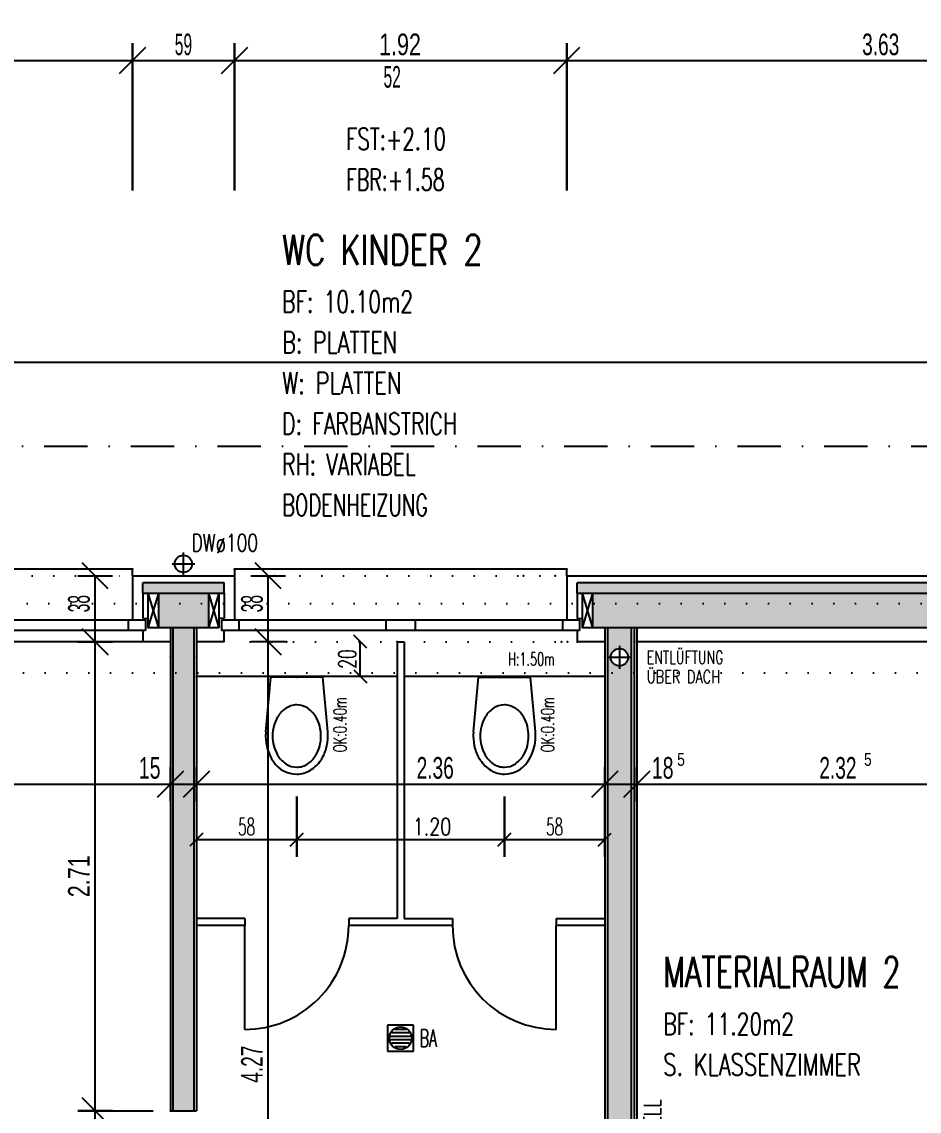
# Model space of a CAD drawing. Header units: millimetres. Extents: x -2875 to 2875, y -1485 to 1485.
# Drawn here: x 1158 to 1676, y 293 to 922 of the extents above; entities that cross this region are included whole.
import ezdxf
from ezdxf.enums import TextEntityAlignment as Align

# ---------------------------------------------------------------- set-up
doc = ezdxf.new("R2010")
doc.units = ezdxf.units.MM
doc.header["$LTSCALE"] = 50
doc.linetypes.add('DASHDOT', pattern=[1, 0.5, -0.25, 0, -0.25])
doc.linetypes.add('DOT', pattern=[0.25, 0, -0.25])
doc.layers.get('0').update_dxf_attribs({"linetype": 'CONTINUOUS'})
for name, color, linetype in [('L', 7, 'CONTINUOUS'), ('MASSE', 7, 'CONTINUOUS'), ('SCHRAFF', 7, 'CONTINUOUS')]:
    doc.layers.add(name, color=color, linetype=linetype)
doc.styles.add('SIMPLEX', font='simplex')
doc.dimstyles.new('CAD400-DIM130', dxfattribs={"dimscale": 5, "dimtxt": 2.5, "dimasz": 0, "dimexe": 2, "dimexo": 4.355, "dimgap": 0.09, "dimtad": 0, "dimdec": 4, "dimzin": 0, "dimdsep": 46, "dimtxsty": 'Standard', "dimtsz": 0.799999, "dimcen": 0, "dimdle": 0.2, "dimclrd": 4, "dimclre": 4, "dimclrt": 2, "dimadec": 0, "dimazin": 0, "dimtfac": 1, "dimtdec": 4, "dimtix": 1, "dimtmove": 0, "dimatfit": 3, "dimfxl": 0, "dimtolj": 1, "dimtzin": 0, "dimarcsym": 0})
doc.dimstyles.new('CAD400-DIM131', dxfattribs={"dimscale": 5, "dimtxt": 2.5, "dimasz": 0, "dimexe": 2, "dimexo": 13.417, "dimgap": 0.09, "dimtad": 1, "dimdec": 4, "dimzin": 0, "dimdsep": 46, "dimtxsty": 'Standard', "dimtsz": 0.799999, "dimcen": 0, "dimdle": 0.2, "dimclrd": 4, "dimclre": 4, "dimclrt": 2, "dimadec": 0, "dimazin": 0, "dimtfac": 1, "dimtdec": 4, "dimtmove": 0, "dimatfit": 3, "dimfxl": 0, "dimtolj": 1, "dimtzin": 0, "dimarcsym": 0})
doc.dimstyles.new('CAD400-DIM132', dxfattribs={"dimscale": 5, "dimtxt": 2.5, "dimasz": 0, "dimexe": 2, "dimexo": 19.425, "dimgap": 0.09, "dimtad": 1, "dimdec": 4, "dimzin": 0, "dimdsep": 46, "dimtxsty": 'Standard', "dimtsz": 0.799999, "dimcen": 0, "dimdle": 0.2, "dimclrd": 4, "dimclre": 4, "dimclrt": 2, "dimadec": 0, "dimazin": 0, "dimtfac": 1, "dimtdec": 4, "dimtmove": 0, "dimatfit": 3, "dimfxl": 0, "dimtolj": 1, "dimtzin": 0, "dimarcsym": 0})
doc.dimstyles.new('CAD400-DIM136', dxfattribs={"dimscale": 5, "dimtxt": 2.5, "dimasz": 0, "dimexe": 2, "dimexo": 21.1, "dimgap": 0.09, "dimtad": 1, "dimdec": 4, "dimzin": 0, "dimdsep": 46, "dimtxsty": 'Standard', "dimtsz": 0.799999, "dimcen": 0, "dimdle": 0.2, "dimclrd": 4, "dimclre": 4, "dimclrt": 2, "dimadec": 0, "dimazin": 0, "dimtfac": 1, "dimtdec": 4, "dimtmove": 0, "dimatfit": 3, "dimfxl": 0, "dimtolj": 1, "dimtzin": 0, "dimarcsym": 0})
doc.dimstyles.new('CAD400-DIM137', dxfattribs={"dimscale": 5, "dimtxt": 2.5, "dimasz": 0, "dimexe": 2, "dimexo": 29.71, "dimgap": 0.09, "dimtad": 1, "dimdec": 4, "dimzin": 0, "dimdsep": 46, "dimtxsty": 'Standard', "dimtsz": 0.799999, "dimcen": 0, "dimdle": 0.2, "dimclrd": 4, "dimclre": 4, "dimclrt": 2, "dimadec": 0, "dimazin": 0, "dimtfac": 1, "dimtdec": 4, "dimtmove": 0, "dimatfit": 3, "dimfxl": 0, "dimtolj": 1, "dimtzin": 0, "dimarcsym": 0})
doc.dimstyles.new('CAD400-DIM141', dxfattribs={"dimscale": 5, "dimtxt": 2.5, "dimasz": 0, "dimexe": 2, "dimexo": 27.259, "dimgap": 0.09, "dimtad": 1, "dimdec": 4, "dimzin": 0, "dimdsep": 46, "dimtxsty": 'Standard', "dimtsz": 0.799999, "dimcen": 0, "dimdle": 0.2, "dimclrd": 4, "dimclre": 4, "dimclrt": 2, "dimadec": 0, "dimazin": 0, "dimtfac": 1, "dimtdec": 4, "dimtmove": 0, "dimatfit": 3, "dimfxl": 0, "dimtolj": 1, "dimtzin": 0, "dimarcsym": 0})
doc.dimstyles.new('CAD400-DIM142', dxfattribs={"dimscale": 5, "dimtxt": 2.5, "dimasz": 0, "dimexe": 2, "dimexo": 44.108, "dimgap": 0.09, "dimtad": 1, "dimdec": 4, "dimzin": 0, "dimdsep": 46, "dimtxsty": 'Standard', "dimtsz": 0.799999, "dimcen": 0, "dimdle": 0.2, "dimclrd": 4, "dimclre": 4, "dimclrt": 2, "dimadec": 0, "dimazin": 0, "dimtfac": 1, "dimtdec": 4, "dimtmove": 0, "dimatfit": 3, "dimfxl": 0, "dimtolj": 1, "dimtzin": 0, "dimarcsym": 0})
doc.dimstyles.new('CAD400-DIM204', dxfattribs={"dimscale": 5, "dimtxt": 2, "dimasz": 0, "dimexe": 2, "dimexo": 13.82, "dimgap": 0.09, "dimtad": 1, "dimdec": 4, "dimzin": 0, "dimdsep": 46, "dimtxsty": 'Standard', "dimtsz": 0.799999, "dimcen": 0, "dimdle": 0.2, "dimclrd": 9, "dimclre": 9, "dimclrt": 9, "dimadec": 0, "dimazin": 0, "dimtfac": 1, "dimtdec": 4, "dimtmove": 0, "dimatfit": 3, "dimfxl": 0, "dimtolj": 1, "dimtzin": 0, "dimarcsym": 0})
doc.dimstyles.new('CAD400-DIM205', dxfattribs={"dimscale": 5, "dimtxt": 2, "dimasz": 0, "dimexe": 2, "dimexo": 13.77, "dimgap": 0.09, "dimtad": 1, "dimdec": 4, "dimzin": 0, "dimdsep": 46, "dimtxsty": 'Standard', "dimtsz": 0.799999, "dimcen": 0, "dimdle": 0.2, "dimclrd": 9, "dimclre": 9, "dimclrt": 9, "dimadec": 0, "dimazin": 0, "dimtfac": 1, "dimtdec": 4, "dimtmove": 0, "dimatfit": 3, "dimfxl": 0, "dimtolj": 1, "dimtzin": 0, "dimarcsym": 0})
doc.dimstyles.new('CAD400-DIM222', dxfattribs={"dimscale": 5, "dimtxt": 2, "dimasz": 0, "dimexe": 0, "dimexo": 4.263, "dimgap": 0.09, "dimtad": 1, "dimdec": 4, "dimzin": 0, "dimdsep": 46, "dimtxsty": 'Standard', "dimtsz": 0.799999, "dimcen": 0, "dimdle": 0.2, "dimclrd": 4, "dimclre": 4, "dimclrt": 3, "dimadec": 0, "dimazin": 0, "dimtfac": 1, "dimtdec": 4, "dimtmove": 0, "dimatfit": 3, "dimfxl": 0, "dimtolj": 1, "dimtzin": 0, "dimarcsym": 0})
doc.dimstyles.new('CAD400-DIM44', dxfattribs={"dimscale": 5, "dimtxt": 2.5, "dimasz": 0, "dimexe": 2, "dimexo": 64.551, "dimgap": 0.09, "dimtad": 1, "dimdec": 4, "dimzin": 0, "dimdsep": 46, "dimtxsty": 'Standard', "dimtsz": 0.799999, "dimcen": 0, "dimdle": 0.2, "dimclrd": 4, "dimclre": 4, "dimclrt": 2, "dimadec": 0, "dimazin": 0, "dimtfac": 1, "dimtdec": 4, "dimtmove": 0, "dimatfit": 3, "dimfxl": 0, "dimtolj": 1, "dimtzin": 0, "dimarcsym": 0})
doc.dimstyles.new('CAD400-DIM45', dxfattribs={"dimscale": 5, "dimtxt": 2.5, "dimasz": 0, "dimexe": 2, "dimexo": 54.551, "dimgap": 0.09, "dimtad": 1, "dimdec": 4, "dimzin": 0, "dimdsep": 46, "dimtxsty": 'Standard', "dimtsz": 0.799999, "dimcen": 0, "dimdle": 0.2, "dimclrd": 4, "dimclre": 4, "dimclrt": 2, "dimadec": 0, "dimazin": 0, "dimtfac": 1, "dimtdec": 4, "dimtmove": 0, "dimatfit": 3, "dimfxl": 0, "dimtolj": 1, "dimtzin": 0, "dimarcsym": 0})
doc.dimstyles.new('CAD400-DIM8', dxfattribs={"dimscale": 5, "dimtxt": 2, "dimasz": 0, "dimexe": 2, "dimexo": 25.298, "dimgap": 0.09, "dimtad": 1, "dimdec": 4, "dimzin": 0, "dimdsep": 46, "dimtxsty": 'Standard', "dimtsz": 0.799999, "dimcen": 0, "dimdle": 0.2, "dimclrd": 9, "dimclre": 9, "dimclrt": 9, "dimadec": 0, "dimazin": 0, "dimtfac": 1, "dimtdec": 4, "dimtmove": 0, "dimatfit": 3, "dimfxl": 0, "dimtolj": 1, "dimtzin": 0, "dimarcsym": 0})
doc.dimstyles.new('CAD400-DIM82', dxfattribs={"dimscale": 5, "dimtxt": 2.5, "dimasz": 0, "dimexe": 2, "dimexo": 12.665, "dimgap": 0.09, "dimtad": 1, "dimdec": 4, "dimzin": 0, "dimdsep": 46, "dimtxsty": 'Standard', "dimtsz": 0.799999, "dimcen": 0, "dimdle": 0.2, "dimclrd": 4, "dimclre": 4, "dimclrt": 2, "dimadec": 0, "dimazin": 0, "dimtfac": 1, "dimtdec": 4, "dimtmove": 0, "dimatfit": 3, "dimfxl": 0, "dimtolj": 1, "dimtzin": 0, "dimarcsym": 0})
doc.dimstyles.new('CAD400-DIM87', dxfattribs={"dimscale": 5, "dimtxt": 2.5, "dimasz": 0, "dimexe": 2, "dimexo": 13.557, "dimgap": 0.09, "dimtad": 1, "dimdec": 4, "dimzin": 0, "dimdsep": 46, "dimtxsty": 'Standard', "dimtsz": 0.799999, "dimcen": 0, "dimdle": 0.2, "dimclrd": 4, "dimclre": 4, "dimclrt": 2, "dimadec": 0, "dimazin": 0, "dimtfac": 1, "dimtdec": 4, "dimtmove": 0, "dimatfit": 3, "dimfxl": 0, "dimtolj": 1, "dimtzin": 0, "dimarcsym": 0})
doc.dimstyles.new('CAD400-DIM91', dxfattribs={"dimscale": 5, "dimtxt": 2.5, "dimasz": 0, "dimexe": 2, "dimexo": 43.751, "dimgap": 0.09, "dimtad": 0, "dimdec": 4, "dimzin": 0, "dimdsep": 46, "dimtxsty": 'Standard', "dimtsz": 0.799999, "dimcen": 0, "dimdle": 0.2, "dimclrd": 4, "dimclre": 4, "dimclrt": 2, "dimadec": 0, "dimazin": 0, "dimtfac": 1, "dimtdec": 4, "dimtix": 1, "dimtmove": 0, "dimatfit": 3, "dimfxl": 0, "dimtolj": 1, "dimtzin": 0, "dimarcsym": 0})
doc.dimstyles.new('CAD400-DIM92', dxfattribs={"dimscale": 5, "dimtxt": 2.5, "dimasz": 0, "dimexe": 2, "dimexo": 43.751, "dimgap": 0.09, "dimtad": 1, "dimdec": 4, "dimzin": 0, "dimdsep": 46, "dimtxsty": 'Standard', "dimtsz": 0.799999, "dimcen": 0, "dimdle": 0.2, "dimclrd": 4, "dimclre": 4, "dimclrt": 2, "dimadec": 0, "dimazin": 0, "dimtfac": 1, "dimtdec": 4, "dimtmove": 0, "dimatfit": 3, "dimfxl": 0, "dimtolj": 1, "dimtzin": 0, "dimarcsym": 0})

# ---------------------------------------------------------------- blocks, each defined once
blk = doc.blocks.new('holzfaser')
at = {"layer": 'SCHRAFF'}
for points in [[(1274.549704, 598.245302), (1227.549704, 598.245302), (1227.549704, 592.245302), (1274.549699, 592.245302), (1274.549704, 598.245302)], [(1829.549729, 598.245302), (1478.549704, 598.245302), (1478.549704, 592.245302), (1829.549719, 592.245302), (1829.549734, 598.245302)]]:
    blk.add_hatch(color=252, dxfattribs=at).paths.add_polyline_path(points, is_closed=False, flags=16)
blk = doc.blocks.new('daemm')
at = {"layer": 'SCHRAFF'}
for points in [[(1236.549709, 572.245302), (1265.549704, 572.245302), (1265.549709, 592.245302), (1236.549709, 592.245302), (1236.549709, 572.245302)], [(1487.549709, 572.245302), (1820.549734, 572.245302), (1820.549734, 592.245302), (1487.549709, 592.245302), (1487.549709, 572.245302)]]:
    blk.add_hatch(color=41, dxfattribs=at).paths.add_polyline_path(points, is_closed=False, flags=16)
blk = doc.blocks.new('holz-2')
at = {"layer": 'SCHRAFF'}
h = blk.add_hatch(color=41, dxfattribs=at)
h.paths.add_polyline_path([(1510.049694, 572.245302), (1496.049714, 572.245302), (1496.049719, 135.745312), (1257.049719, 135.745312), (1257.049719, 205.245302), (1245.049714, 205.245302), (1245.049719, 79.745302), (1231.549704, 79.745302), (1231.549704, 63.745302), (1257.049719, 63.745302), (1257.049719, 123.745312), (1496.049719, 123.745312), (1496.049719, 63.745302), (1578.549719, 63.745302), (1578.549709, 79.745302), (1510.049699, 79.745302), (1510.049699, 572.245302)], is_closed=False, flags=16)
h.paths.add_polyline_path([(1508.049704, 555.245302, 1), (1498.049716, 555.245307, 1), (1508.049704, 555.245302)], is_closed=False, flags=0)
blk.add_hatch(color=41, dxfattribs=at).paths.add_polyline_path([(1245.049719, 572.245302), (1245.049719, 293.245302), (1257.049714, 293.245302), (1257.049719, 572.245302), (1245.049714, 572.245302)], is_closed=False, flags=16)
blk = doc.blocks.new('B-7')
at = {"layer": 'L', "color": 9, "linetype": 'DOT'}
for p, q in [((-1258.450265, 586.2453), (2269.54973, 586.2453)), ((2229.54973, 546.2453), (-1218.450265, 546.2453))]:
    blk.add_line(p, q, dxfattribs=at)
blk = doc.blocks.new('holzfaser-3')
at = {"layer": 'L', "color": 4, "linetype": 'Continuous'}
for p, q in [((1274.549709, 598.245302), (1227.549709, 598.245302)), ((1227.549709, 592.245302), (1227.549709, 598.245302)), ((1274.549709, 592.245302), (1274.549709, 598.245302)), ((1829.549734, 598.245302), (1478.549709, 598.245302)), ((1478.549709, 592.245302), (1478.549709, 598.245302))]:
    blk.add_line(p, q, dxfattribs=at)
blk = doc.blocks.new('element')
at = {"layer": 'L', "color": 3, "linetype": 'Continuous'}
for p, q in [((1374.549723, 564.2453), (1378.549723, 564.2453)), ((1374.549728, 564.2453), (1374.549733, 404.2453)), ((1378.549728, 564.2453), (1378.549733, 404.2453)), ((1286.549708, 404.2453), (1258.549733, 404.2453)), ((1286.549708, 404.2453), (1286.549708, 400.2453)), ((1374.549733, 404.2453), (1346.549708, 404.2453)), ((1346.549708, 404.2453), (1346.549708, 400.2453)), ((1378.549733, 404.2453), (1406.549708, 404.2453)), ((1406.549708, 404.2453), (1406.549708, 400.2453)), ((1466.549708, 404.2453), (1494.549733, 404.2453)), ((1466.549708, 404.2453), (1466.549708, 400.2453)), ((1286.549708, 400.2453), (1258.549733, 400.2453)), ((1406.549708, 400.2453), (1346.549708, 400.2453)), ((1494.549733, 400.2453), (1466.549708, 400.2453))]:
    blk.add_line(p, q, dxfattribs=at)
at = {"layer": 'L', "color": 4, "linetype": 'Continuous'}
for p, q in [((1286.549708, 340.2453), (1286.549708, 400.2453)), ((1466.549708, 340.2453), (1466.549708, 400.2453))]:
    blk.add_line(p, q, dxfattribs=at)
for centre, start, end in [((1286.549713, 400.2453), 269.999995, 360), ((1466.549713, 400.2453), 180, 269.999995)]:
    blk.add_arc(centre, 60, start, end, dxfattribs=at)
blk = doc.blocks.new('wc_56x36-3')
at = {"layer": 'L', "color": 4, "linetype": 'Continuous'}
for p, q in [((1418.660315, 512.167579), (1421.549725, 543.745304)), ((1421.549725, 543.745304), (1451.5497, 543.745304)), ((1454.437495, 512.201569), (1451.549695, 543.745304))]:
    blk.add_line(p, q, dxfattribs=at)
for centre, radius, start, end in [((1439.375898, 512.401417), 16.21876, 124.400172, 148.828601), ((1436.54971, 516.528924), 11.216395, 90, 124.400139), ((1436.54971, 516.820189), 10.92513, 71.798443, 90), ((1436.044651, 515.284189), 12.542037, 55.599856, 71.798436), ((1435.17096, 514.008215), 14.088467, 42.156366, 55.599827), ((1432.737046, 511.804652), 17.371702, 31.17142, 42.156365), ((1442.348728, 510.603037), 19.693222, 148.828605, 165.932744), ((1430.750692, 510.603037), 19.693227, 14.067256, 31.171395), ((1445.13265, 509.745279), 26.582931, 174.758033, 179.999914), ((1445.771879, 509.745279), 23.222204, 165.932741, 179.999901), ((1427.327541, 509.745295), 23.222205, 0.000059, 14.067221), ((1427.607677, 509.745295), 26.942019, 0.000051, 5.230856), ((1445.491743, 509.745279), 26.942024, 179.999915, 195.497755), ((1445.771879, 509.745279), 23.222204, 179.999901, 194.067068), ((1442.348728, 508.887544), 19.693227, 194.067095, 211.171328), ((1430.750692, 508.887544), 19.693225, 328.828672, 345.932905), ((1427.327541, 509.745295), 23.222205, 345.932894, 0.000059), ((1427.96677, 509.745295), 26.582931, 326.20081, 0.000052), ((1441.97098, 508.769043), 23.288419, 195.497777, 213.799182), ((1440.362374, 507.685906), 17.37169, 211.171279, 222.156206), ((1433.723521, 507.089149), 16.218755, 304.400285, 328.828728), ((1439.074035, 506.829751), 19.802284, 213.799142, 238.252278), ((1437.928459, 505.482365), 14.08847, 222.156236, 235.599728), ((1437.054768, 504.206385), 12.542035, 235.599729, 251.798366), ((1436.54971, 502.670383), 10.925129, 251.798359, 270), ((1436.54971, 503.999675), 16.254377, 270, 326.200865), ((1436.54971, 502.961655), 11.216401, 270, 304.400266), ((1436.54971, 502.750135), 15.004838, 238.252298, 270)]:
    blk.add_arc(centre, radius, start, end, dxfattribs=at)
blk = doc.blocks.new('wc_56x36-4')
at = {"layer": 'L', "color": 4, "linetype": 'Continuous'}
for p, q in [((1298.661931, 512.201569), (1301.549731, 543.745304)), ((1331.549701, 543.745304), (1301.549726, 543.745304)), ((1334.439111, 512.167579), (1331.549701, 543.745304))]:
    blk.add_line(p, q, dxfattribs=at)
for centre, radius, start, end in [((1320.36238, 511.804652), 17.371702, 137.843635, 148.82858), ((1317.928465, 514.008215), 14.088467, 124.400173, 137.843634), ((1317.054775, 515.284189), 12.542037, 108.201564, 124.400144), ((1316.549716, 516.820189), 10.92513, 90, 108.201557), ((1316.549716, 516.528924), 11.216395, 55.599861, 90), ((1313.723528, 512.401417), 16.21876, 31.171399, 55.599828), ((1322.348734, 510.603037), 19.693227, 148.828605, 165.932744), ((1310.750698, 510.603037), 19.693222, 14.067256, 31.171395), ((1325.491749, 509.745295), 26.942019, 174.769144, 179.999949), ((1325.771885, 509.745295), 23.222205, 165.932779, 179.999941), ((1307.327547, 509.745279), 23.222204, 0.000099, 14.067259), ((1307.966776, 509.745279), 26.582931, 0.000086, 5.241967), ((1325.132656, 509.745295), 26.582931, 179.999948, 213.79919), ((1325.771885, 509.745295), 23.222205, 179.999941, 194.067106), ((1322.348734, 508.887544), 19.693225, 194.067095, 211.171328), ((1310.750698, 508.887544), 19.693227, 328.828672, 345.932905), ((1307.327547, 509.745279), 23.222204, 345.932932, 0.000099), ((1307.607683, 509.745279), 26.942024, 344.502245, 0.000085), ((1319.375904, 507.089149), 16.218755, 211.171272, 235.599715), ((1312.737052, 507.685906), 17.37169, 317.843794, 328.828721), ((1311.128446, 508.769043), 23.288419, 326.200818, 344.502223), ((1316.549716, 503.999675), 16.254377, 213.799135, 270), ((1316.549716, 502.961655), 11.216401, 235.599734, 270), ((1316.549716, 502.670383), 10.925129, 270, 288.201641), ((1316.044657, 504.206385), 12.542035, 288.201634, 304.400271), ((1315.170967, 505.482365), 14.08847, 304.400272, 317.843764), ((1314.025391, 506.829751), 19.802284, 301.747722, 326.200858), ((1316.549716, 502.750135), 15.004838, 270, 301.747702)]:
    blk.add_arc(centre, radius, start, end, dxfattribs=at)
blk = doc.blocks.new('alu-7')
at = {"layer": 'L', "color": 3, "linetype": 'Continuous'}
for p, q in [((1221.549734, 606.245302), (785.549734, 606.245302)), ((785.549734, 606.245302), (785.549734, 602.245302)), ((1221.549734, 602.245302), (1221.549734, 606.245302))]:
    blk.add_line(p, q, dxfattribs=at)
blk = doc.blocks.new('alu-8')
at = {"layer": 'L', "color": 3, "linetype": 'Continuous'}
for p, q in [((1472.549734, 606.245302), (1280.549734, 606.245302)), ((1280.549734, 606.245302), (1280.549734, 602.245302)), ((1472.549734, 602.245302), (1472.549734, 606.245302))]:
    blk.add_line(p, q, dxfattribs=at)
blk = doc.blocks.new('*D89')
at = {"layer": 'MASSE', "color": 9, "linetype": 'ByBlock'}
for p, q in [((-1258.450263, 700.709057), (-1258.450263, 735.709057)), ((2269.549733, 735.709057), (2269.549733, 700.709057)), ((-1254.725263, 729.434057), (-1262.175262, 721.984057)), ((-1258.450263, 725.709057), (2269.549733, 725.709057)), ((2265.824733, 721.984057), (2273.274733, 729.434057))]:
    blk.add_line(p, q, dxfattribs=at)
for p in [(-1258.450265, 574.21895), (2269.54973, 574.21895)]:
    blk.add_point(p, dxfattribs=at)
at = {"layer": 'MASSE', "color": 9, "style": 'SIMPLEX', "width": 0.747466}
blk.add_text('BODENPLATTE  35.28', height=10, dxfattribs=at).set_placement((505.549735, 728.209055), align=Align.CENTER)
blk = doc.blocks.new('duofix-4')
at = {"layer": 'L', "color": 2, "linetype": 'Continuous'}
for p, q in [((1374.549728, 544.2453), (1258.549728, 544.2453)), ((1494.549728, 544.2453), (1378.549728, 544.2453))]:
    blk.add_line(p, q, dxfattribs=at)
blk = doc.blocks.new('text-14')
at = {"layer": 'L', "color": 7, "style": 'SIMPLEX', "width": 0.697846}
blk.add_text('MATERIALRAUM 2', height=17.5, dxfattribs=at).set_placement((1528.36109, 364.67578))
at = {"layer": 'L', "color": 3, "style": 'SIMPLEX'}
for s, width, p in [('BF: 11.20m2', 0.688701, (1528.361385, 337.17948)), ('S. KLASSENZIMMER', 0.712658, (1528.361385, 313.67948))]:
    blk.add_text(s, height=12.5, dxfattribs=dict(at, width=width)).set_placement(p)
blk = doc.blocks.new('text-15')
at = {"layer": 'L', "color": 7, "style": 'SIMPLEX', "width": 0.739437}
blk.add_text('WC KINDER 2', height=17.5, dxfattribs=at).set_placement((1308.06971, 781.90514))
at = {"layer": 'L', "color": 3, "style": 'SIMPLEX'}
for s, width, p in [('BF: 10.10m2', 0.689335, (1308.070005, 754.40884)), ('B: PLATTEN', 0.704795, (1308.070005, 730.90884)), ('W: PLATTEN', 0.720674, (1308.070005, 707.40884)), ('D: FARBANSTRICH', 0.691691, (1308.070005, 683.90884)), ('RH: VARIABEL', 0.689773, (1308.070005, 660.40884)), ('BODENHEIZUNG', 0.658972, (1308.070005, 636.90884))]:
    blk.add_text(s, height=12.5, dxfattribs=dict(at, width=width)).set_placement(p)
blk = doc.blocks.new('*D187')
at = {"layer": 'MASSE', "color": 4, "linetype": 'ByBlock'}
for p, q in [((-1266.950263, 1007.500003), (-1281.950263, 992.500003)), ((-1274.450263, 925.000003), (-1274.450263, 1010.000003)), ((2278.049733, 992.500003), (2293.049733, 1007.500003)), ((2285.549733, 1010.000003), (2285.549733, 925.000003)), ((-1274.450263, 1000.000003), (2285.549733, 1000.000003))]:
    blk.add_line(p, q, dxfattribs=at)
at = {"layer": 'MASSE', "color": 9, "linetype": 'ByBlock'}
for p in [(-1274.450265, 602.2453), (2285.54973, 602.2453)]:
    blk.add_point(p, dxfattribs=at)
at = {"layer": 'MASSE', "color": 2, "width": 0.657963}
blk.add_text('35.60', height=12.5, dxfattribs=at).set_placement((505.549735, 1003.125), align=Align.CENTER)
blk = doc.blocks.new('*D192')
at = {"layer": 'MASSE', "color": 4, "linetype": 'ByBlock'}
for p, q in [((733.049733, 957.500003), (718.049733, 942.500003)), ((725.549733, 875.000003), (725.549733, 960.000003)), ((2278.049733, 942.500003), (2293.049733, 957.500003)), ((2285.549733, 960.000003), (2285.549733, 875.000003)), ((725.549733, 950.000003), (2285.549733, 950.000003))]:
    blk.add_line(p, q, dxfattribs=at)
at = {"layer": 'MASSE', "color": 9, "linetype": 'ByBlock'}
for p in [(725.54973, 602.2453), (2285.54973, 602.2453)]:
    blk.add_point(p, dxfattribs=at)
at = {"layer": 'MASSE', "color": 2, "width": 0.72}
blk.add_text('15.60', height=12.5, dxfattribs=at).set_placement((1505.54973, 953.125), align=Align.CENTER)
blk = doc.blocks.new('*D256')
at = {"layer": 'MASSE', "color": 4, "linetype": 'ByBlock'}
for p, q in [((763.549733, 492.000002), (763.549733, 472.000002)), ((1243.549732, 472.000002), (1243.549732, 492.000002)), ((771.049733, 489.500002), (756.049733, 474.500002)), ((1236.049732, 474.500002), (1251.049732, 489.500002)), ((763.549733, 482.000002), (1243.549732, 482.000002))]:
    blk.add_line(p, q, dxfattribs=at)
at = {"layer": 'MASSE', "color": 9, "linetype": 'ByBlock'}
for p in [(763.54973, 555.3265), (1243.54973, 555.3265)]:
    blk.add_point(p, dxfattribs=at)
at = {"layer": 'MASSE', "color": 2, "width": 0.699647}
blk.add_text('4.80', height=12.5, dxfattribs=at).set_placement((1003.54973, 485.125), align=Align.CENTER)
blk = doc.blocks.new('*D257')
at = {"layer": 'MASSE', "color": 4, "linetype": 'ByBlock'}
for p, q in [((1243.549732, 492.000002), (1243.549732, 472.000002)), ((1258.549732, 472.000002), (1258.549732, 492.000002)), ((1251.049732, 489.500002), (1236.049732, 474.500002)), ((1251.049732, 474.500002), (1266.049732, 489.500002)), ((1243.549732, 482.000002), (1258.549732, 482.000002))]:
    blk.add_line(p, q, dxfattribs=at)
at = {"layer": 'MASSE', "color": 9, "linetype": 'ByBlock'}
for p in [(1243.54973, 555.3265), (1258.54973, 555.3265)]:
    blk.add_point(p, dxfattribs=at)
at = {"layer": 'MASSE', "color": 2, "width": 0.671642}
blk.add_text('15', height=12.5, dxfattribs=at).set_placement((1231.54973, 485.125), align=Align.CENTER)
blk = doc.blocks.new('*D258')
at = {"layer": 'MASSE', "color": 4, "linetype": 'ByBlock'}
for p, q in [((1258.549732, 492.000002), (1258.549732, 472.000002)), ((1494.549732, 472.000002), (1494.549732, 492.000002)), ((1266.049732, 489.500002), (1251.049732, 474.500002)), ((1487.049732, 474.500002), (1502.049732, 489.500002)), ((1258.549732, 482.000002), (1494.549732, 482.000002))]:
    blk.add_line(p, q, dxfattribs=at)
at = {"layer": 'MASSE', "color": 9, "linetype": 'ByBlock'}
for p in [(1258.54973, 555.3265), (1494.54973, 555.3265)]:
    blk.add_point(p, dxfattribs=at)
at = {"layer": 'MASSE', "color": 2, "width": 0.66}
blk.add_text('2.36', height=12.5, dxfattribs=at).set_placement((1396.566375, 485.125), align=Align.CENTER)
blk = doc.blocks.new('*D259')
at = {"layer": 'MASSE', "color": 4, "linetype": 'ByBlock'}
for p, q in [((1494.549732, 492.000002), (1494.549732, 472.000002)), ((1513.049722, 472.000002), (1513.049722, 492.000002)), ((1502.049732, 489.500002), (1487.049732, 474.500002)), ((1505.549722, 474.500002), (1520.549722, 489.500002)), ((1494.549732, 482.000002), (1513.049722, 482.000002))]:
    blk.add_line(p, q, dxfattribs=at)
at = {"layer": 'MASSE', "color": 9, "linetype": 'ByBlock'}
for p in [(1513.04972, 564.2453), (1494.54973, 555.3265)]:
    blk.add_point(p, dxfattribs=at)
at = {"layer": 'MASSE', "color": 2, "width": 0.671642}
blk.add_text('18', height=12.5, dxfattribs=at).set_placement((1528.049715, 485.125), align=Align.CENTER)
at = {"layer": 'MASSE', "color": 3, "width": 0.79602}
blk.add_text('5', height=7.5, dxfattribs=at).set_placement((1536.399715, 492.5))
blk = doc.blocks.new('*D260')
at = {"layer": 'MASSE', "color": 4, "linetype": 'ByBlock'}
for p, q in [((1513.049722, 492.000002), (1513.049722, 472.000002)), ((1745.549732, 472.000002), (1745.549732, 492.000002)), ((1520.549722, 489.500002), (1505.549722, 474.500002)), ((1738.049732, 474.500002), (1753.049732, 489.500002)), ((1513.049722, 482.000002), (1745.549732, 482.000002))]:
    blk.add_line(p, q, dxfattribs=at)
at = {"layer": 'MASSE', "color": 9, "linetype": 'ByBlock'}
for p in [(1513.04972, 564.2453), (1745.54973, 555.3265)]:
    blk.add_point(p, dxfattribs=at)
at = {"layer": 'MASSE', "color": 2, "width": 0.66}
blk.add_text('2.32', height=12.5, dxfattribs=at).set_placement((1629.299725, 485.125), align=Align.CENTER)
at = {"layer": 'MASSE', "color": 3, "width": 0.79602}
blk.add_text('5', height=7.5, dxfattribs=at).set_placement((1644.399725, 492.5))
blk = doc.blocks.new('*D280')
at = {"layer": 'MASSE', "color": 4, "linetype": 'ByBlock'}
for p, q in [((793.049733, 907.500003), (778.049733, 892.500003)), ((785.549733, 825.000003), (785.549733, 910.000003)), ((1214.049732, 892.500003), (1229.049732, 907.500003)), ((1221.549732, 910.000003), (1221.549732, 825.000003)), ((785.549733, 900.000003), (1221.549732, 900.000003))]:
    blk.add_line(p, q, dxfattribs=at)
at = {"layer": 'MASSE', "color": 9, "linetype": 'ByBlock'}
for p in [(785.54973, 606.2453), (1221.54973, 606.2453)]:
    blk.add_point(p, dxfattribs=at)
at = {"layer": 'MASSE', "color": 2}
for s, width, p in [('4.36', 0.66, (991.17473, 903.125)), (' 52', 0.539326, (991.17473, 884.375))]:
    blk.add_text(s, height=12.5, dxfattribs=dict(at, width=width)).set_placement(p)
blk = doc.blocks.new('*D281')
at = {"layer": 'MASSE', "color": 4, "linetype": 'ByBlock'}
for p, q in [((1229.049732, 907.500003), (1214.049732, 892.500003)), ((1221.549732, 825.000003), (1221.549732, 910.000003)), ((1273.049732, 892.500003), (1288.049732, 907.500003)), ((1280.549732, 910.000003), (1280.549732, 825.000003)), ((1221.549732, 900.000003), (1280.549732, 900.000003))]:
    blk.add_line(p, q, dxfattribs=at)
at = {"layer": 'MASSE', "color": 9, "linetype": 'ByBlock'}
for p in [(1221.54973, 606.2453), (1280.54973, 606.2453)]:
    blk.add_point(p, dxfattribs=at)
at = {"layer": 'MASSE', "color": 2, "width": 0.538922}
blk.add_text('59', height=12.5, dxfattribs=at).set_placement((1251.04973, 903.125), align=Align.CENTER)
blk = doc.blocks.new('*D282')
at = {"layer": 'MASSE', "color": 4, "linetype": 'ByBlock'}
for p, q in [((1288.049732, 907.500003), (1273.049732, 892.500003)), ((1280.549732, 825.000003), (1280.549732, 910.000003)), ((1465.049732, 892.500003), (1480.049732, 907.500003)), ((1472.549732, 910.000003), (1472.549732, 825.000003)), ((1280.549732, 900.000003), (1472.549732, 900.000003))]:
    blk.add_line(p, q, dxfattribs=at)
at = {"layer": 'MASSE', "color": 9, "linetype": 'ByBlock'}
for p in [(1280.54973, 606.2453), (1472.54973, 606.2453)]:
    blk.add_point(p, dxfattribs=at)
at = {"layer": 'MASSE', "color": 2}
for s, width, p in [('1.92', 0.741573, (1364.17473, 903.125)), (' 52', 0.539326, (1364.17473, 884.375))]:
    blk.add_text(s, height=12.5, dxfattribs=dict(at, width=width)).set_placement(p)
blk = doc.blocks.new('*D283')
at = {"layer": 'MASSE', "color": 4, "linetype": 'ByBlock'}
for p, q in [((1480.049732, 907.500003), (1465.049732, 892.500003)), ((1472.549732, 825.000003), (1472.549732, 910.000003)), ((1828.049732, 892.500003), (1843.049732, 907.500003)), ((1835.549732, 910.000003), (1835.549732, 825.000003)), ((1472.549732, 900.000003), (1835.549732, 900.000003))]:
    blk.add_line(p, q, dxfattribs=at)
at = {"layer": 'MASSE', "color": 9, "linetype": 'ByBlock'}
for p in [(1472.54973, 606.2453), (1835.54973, 606.2453)]:
    blk.add_point(p, dxfattribs=at)
at = {"layer": 'MASSE', "color": 2, "width": 0.66}
blk.add_text('3.63', height=12.5, dxfattribs=at).set_placement((1654.04973, 903.125), align=Align.CENTER)
blk = doc.blocks.new('text-18')
at = {"layer": 'L', "color": 2, "style": 'SIMPLEX'}
for s, width, p in [('FST:+2.10', 0.672995, (1345.08723, 848.5)), ('FBR:+1.58', 0.639896, (1345.08723, 825))]:
    blk.add_text(s, height=12.5, dxfattribs=dict(at, width=width)).set_placement(p)
at = {"layer": 'L', "color": 9, "style": 'SIMPLEX', "width": 0.666365}
blk.add_text('2x15mm FERMACELL', height=10, rotation=89.999999, dxfattribs=at).set_placement((1517.04972, 299.93878), align=Align.TOP_RIGHT)
blk = doc.blocks.new('text-19')
at = {"layer": 'L', "color": 18, "style": 'SIMPLEX'}
for s, width, p in [('ENTL%%220FTUNG', 0.707363, (1518.797251, 551.527525)), ('%%220BER DACH', 0.729029, (1518.797251, 540.277525))]:
    blk.add_text(s, height=7.5, dxfattribs=dict(at, width=width)).set_placement(p)
at = {"layer": 'L', "color": 9, "style": 'SIMPLEX', "width": 0.634576}
blk.add_text('H:1.50m', height=7.5, dxfattribs=at).set_placement((1452.17107, 554.2453), align=Align.MIDDLE_CENTER)
at = {"layer": 'L', "color": 4, "style": 'SIMPLEX', "width": 0.649083}
for p in [(1341.54974, 516.27194), (1461.54968, 516.27194)]:
    blk.add_text('OK:0.40m', height=7.5, rotation=89.999999, dxfattribs=at).set_placement(p, align=Align.MIDDLE_CENTER)
blk = doc.blocks.new('*D366')
at = {"layer": 'MASSE', "color": 4, "linetype": 'ByBlock'}
for p, q in [((1207.500002, 285.745302), (1192.500002, 300.745302)), ((1190.000002, 293.245302), (1233.549722, 293.245302)), ((1200.000002, 205.245303), (1200.000002, 293.245302)), ((1192.500002, 212.745303), (1207.500002, 197.745303)), ((1210.000002, 205.245303), (1190.000002, 205.245303))]:
    blk.add_line(p, q, dxfattribs=at)
at = {"layer": 'MASSE', "color": 9, "linetype": 'ByBlock'}
for p in [(1243.549725, 293.2453), (1243.549725, 205.2453)]:
    blk.add_point(p, dxfattribs=at)
at = {"layer": 'MASSE', "color": 2}
for s, width, p in [('2.02', 0.699647, (1215.625, 236.8703)), (' 88', 0.539326, (1196.875, 236.8703))]:
    blk.add_text(s, height=12.5, rotation=90, dxfattribs=dict(at, width=width)).set_placement(p)
blk = doc.blocks.new('*D367')
at = {"layer": 'MASSE', "color": 4, "linetype": 'ByBlock'}
for p, q in [((1207.500002, 556.745302), (1192.500002, 571.745302)), ((1190.000002, 564.245302), (1210.000002, 564.245302)), ((1200.000002, 293.245302), (1200.000002, 564.245302)), ((1192.500002, 300.745302), (1207.500002, 285.745302)), ((1210.000002, 293.245302), (1190.000002, 293.245302))]:
    blk.add_line(p, q, dxfattribs=at)
at = {"layer": 'MASSE', "color": 9, "linetype": 'ByBlock'}
for p in [(1310.62371, 564.2453), (1243.549725, 293.2453)]:
    blk.add_point(p, dxfattribs=at)
at = {"layer": 'MASSE', "color": 2, "width": 0.744361}
blk.add_text('2.71', height=12.5, rotation=90, dxfattribs=at).set_placement((1196.875, 428.7453), align=Align.CENTER)
blk = doc.blocks.new('*D368')
at = {"layer": 'MASSE', "color": 4, "linetype": 'ByBlock'}
for p, q in [((1207.500002, 594.745302), (1192.500002, 609.745302)), ((1190.000002, 602.245302), (1210.000002, 602.245302)), ((1200.000002, 564.245302), (1200.000002, 602.245302)), ((1192.500002, 571.745302), (1207.500002, 556.745302)), ((1210.000002, 564.245302), (1190.000002, 564.245302))]:
    blk.add_line(p, q, dxfattribs=at)
at = {"layer": 'MASSE', "color": 9, "linetype": 'ByBlock'}
for p in [(1303.62371, 602.2453), (1310.62371, 564.2453)]:
    blk.add_point(p, dxfattribs=at)
at = {"layer": 'MASSE', "color": 2, "width": 0.538922}
blk.add_text('38', height=12.5, rotation=90, dxfattribs=at).set_placement((1196.875, 586.2453), align=Align.CENTER)
blk = doc.blocks.new('*D374')
at = {"layer": 'MASSE', "color": 4, "linetype": 'ByBlock'}
for p, q in [((1307.500002, 556.745302), (1292.500002, 571.745302)), ((1310.000002, 564.245302), (1290.000002, 564.245302)), ((1300.000002, 137.245313), (1300.000002, 564.245302)), ((1292.500002, 144.745313), (1307.500002, 129.745313)), ((1290.000002, 137.245313), (1310.000002, 137.245313))]:
    blk.add_line(p, q, dxfattribs=at)
at = {"layer": 'MASSE', "color": 9, "linetype": 'ByBlock'}
for p in [(1469.54973, 564.2453), (1258.549725, 137.24531)]:
    blk.add_point(p, dxfattribs=at)
at = {"layer": 'MASSE', "color": 2, "width": 0.66}
blk.add_text('4.27', height=12.5, rotation=90, dxfattribs=at).set_placement((1296.875, 320.16721), align=Align.CENTER)
blk = doc.blocks.new('*D375')
at = {"layer": 'MASSE', "color": 4, "linetype": 'ByBlock'}
for p, q in [((1307.500002, 594.745302), (1292.500002, 609.745302)), ((1290.000002, 602.245302), (1310.000002, 602.245302)), ((1300.000002, 564.245302), (1300.000002, 602.245302)), ((1292.500002, 571.745302), (1307.500002, 556.745302)), ((1310.000002, 564.245302), (1290.000002, 564.245302))]:
    blk.add_line(p, q, dxfattribs=at)
at = {"layer": 'MASSE', "color": 9, "linetype": 'ByBlock'}
for p in [(1447.54973, 602.2453), (1469.54973, 564.2453)]:
    blk.add_point(p, dxfattribs=at)
at = {"layer": 'MASSE', "color": 2, "width": 0.538922}
blk.add_text('38', height=12.5, rotation=90, dxfattribs=at).set_placement((1296.875, 586.2453), align=Align.CENTER)
blk = doc.blocks.new('*D380')
at = {"layer": 'MASSE', "color": 4, "linetype": 'ByBlock'}
for p, q in [((1707.500002, 556.745302), (1692.500002, 571.745302)), ((1690.000002, 564.245302), (1710.000002, 564.245302)), ((1700.000002, 82.745302), (1700.000002, 564.245302)), ((1692.500002, 90.245302), (1707.500002, 75.245302)), ((1710.000002, 82.745302), (1690.000002, 82.745302))]:
    blk.add_line(p, q, dxfattribs=at)
at = {"layer": 'MASSE', "color": 9, "linetype": 'ByBlock'}
for p in [(1472.96105, 564.2453), (1745.54972, 82.7453)]:
    blk.add_point(p, dxfattribs=at)
at = {"layer": 'MASSE', "color": 3, "width": 0.79602}
blk.add_text('5', height=7.5, rotation=90, dxfattribs=at).set_placement((1689.5, 334.9953))
at = {"layer": 'MASSE', "color": 2, "width": 0.744361}
blk.add_text('4.81', height=12.5, rotation=90, dxfattribs=at).set_placement((1696.875, 319.8953), align=Align.CENTER)
blk = doc.blocks.new('*D381')
at = {"layer": 'MASSE', "color": 4, "linetype": 'ByBlock'}
for p, q in [((1707.500002, 594.745302), (1692.500002, 609.745302)), ((1710.000002, 602.245302), (1690.000002, 602.245302)), ((1700.000002, 564.245302), (1700.000002, 602.245302)), ((1692.500002, 571.745302), (1707.500002, 556.745302)), ((1690.000002, 564.245302), (1710.000002, 564.245302))]:
    blk.add_line(p, q, dxfattribs=at)
at = {"layer": 'MASSE', "color": 9, "linetype": 'ByBlock'}
for p in [(1465.96105, 602.2453), (1472.96105, 564.2453)]:
    blk.add_point(p, dxfattribs=at)
at = {"layer": 'MASSE', "color": 2, "width": 0.538922}
blk.add_text('38', height=12.5, rotation=90, dxfattribs=at).set_placement((1696.875, 583.2453), align=Align.CENTER)
blk = doc.blocks.new('gips-2')
at = {"layer": 'L', "color": 9, "linetype": 'Continuous'}
for p, q in [((1243.54973, 572.2453), (1243.54972, 293.2453)), ((1258.54973, 572.2453), (1258.54972, 293.2453)), ((1494.54973, 572.2453), (1494.549725, 137.24531)), ((1511.549715, 572.2453), (1511.549715, 81.2453)), ((1513.04972, 572.2453), (1513.049715, 82.7453)), ((1243.54972, 293.2453), (1245.04972, 293.2453)), ((1257.049715, 293.2453), (1258.54972, 293.2453))]:
    blk.add_line(p, q, dxfattribs=at)
blk = doc.blocks.new('daemm-3')
at = {"layer": 'L', "color": 3, "linetype": 'Continuous'}
for p, q in [((1227.549714, 592.245302), (1274.549714, 592.245302)), ((1227.549714, 592.245302), (1227.549714, 577.745302)), ((1230.549714, 592.245302), (1230.549714, 572.245302)), ((1236.549714, 592.245302), (1236.549714, 572.245302)), ((1265.549714, 592.245302), (1265.549714, 572.245302)), ((1271.549714, 592.245302), (1271.549714, 572.245302)), ((1274.549714, 592.245302), (1274.549714, 577.745302)), ((1478.549714, 592.245302), (1829.549734, 592.245302)), ((1478.549714, 592.245302), (1478.549714, 577.745302)), ((1481.549714, 592.245302), (1481.549714, 572.245302)), ((1487.549714, 592.245302), (1487.549714, 572.245302)), ((1227.549714, 577.745302), (1230.549714, 577.745302)), ((1274.549714, 577.745302), (1271.549714, 577.745302)), ((1478.549714, 577.745302), (1481.549714, 577.745302)), ((1271.549714, 572.245302), (1230.549714, 572.245302)), ((1826.549739, 572.245302), (1481.549714, 572.245302))]:
    blk.add_line(p, q, dxfattribs=at)
at = {"layer": 'L', "color": 4, "linetype": 'Continuous'}
for p, q in [((1230.549709, 592.245302), (1236.549709, 572.245302)), ((1236.549709, 592.245302), (1230.549709, 572.245302)), ((1265.549709, 592.245302), (1271.549709, 572.245302)), ((1271.549714, 592.245302), (1265.549709, 572.245302)), ((1481.549709, 592.245302), (1487.549714, 572.245302)), ((1487.549714, 592.245302), (1481.549714, 572.245302))]:
    blk.add_line(p, q, dxfattribs=at)
blk = doc.blocks.new('holz-10')
at = {"layer": 'L', "color": 4, "linetype": 'DOT'}
for p, q in [((785.549734, 602.245302), (1221.549734, 602.245302)), ((1280.549734, 602.245302), (1472.549734, 602.245302)), ((1478.549704, 564.245302), (1274.549704, 564.245302))]:
    blk.add_line(p, q, dxfattribs=at)
at = {"layer": 'L', "color": 1, "linetype": 'Continuous'}
for p, q in [((1221.549734, 602.245302), (1280.549734, 602.245302)), ((1221.549734, 602.245302), (1221.549734, 576.745302)), ((1280.549734, 602.245302), (1280.549734, 576.745302)), ((1472.549734, 602.245302), (1835.549729, 602.245302)), ((1472.549734, 602.245302), (1472.549734, 576.745302)), ((1227.549709, 570.745302), (1227.549709, 564.245302)), ((1274.549709, 564.245302), (1274.549709, 570.745302)), ((1478.549709, 570.745302), (1478.549709, 564.245302)), ((1243.549729, 564.245302), (1227.549709, 564.245302)), ((1274.549709, 564.245302), (1258.549729, 564.245302)), ((1494.549729, 564.245302), (1478.549709, 564.245302)), ((1745.549729, 564.245302), (1513.049714, 564.245302))]:
    blk.add_line(p, q, dxfattribs=at)
at = {"layer": 'L', "color": 3, "linetype": 'Continuous'}
blk.add_line((1227.549709, 564.245302), (779.549709, 564.245302), dxfattribs=at)
blk = doc.blocks.new('ak')
at = {"layer": 'L', "color": 34, "linetype": 'DASHDOT'}
blk.add_line((-1334.450262, 677.2453), (2345.549733, 677.2453), dxfattribs=at)
blk = doc.blocks.new('holz-12')
at = {"layer": 'L', "color": 3, "linetype": 'Continuous'}
for p, q in [((1245.049724, 293.245302), (1245.049724, 572.245302)), ((1257.049724, 572.245302), (1257.049724, 293.245302)), ((1496.049724, 572.245302), (1496.049724, 135.745312)), ((1510.049704, 79.745302), (1510.049704, 572.245302)), ((1245.049719, 293.245302), (1257.049719, 293.245302))]:
    blk.add_line(p, q, dxfattribs=at)
blk = doc.blocks.new('ablauf-2')
at = {"layer": 'L', "color": 4, "linetype": 'Continuous'}
for p, q in [((1384.049725, 342.7453), (1369.049725, 342.7453)), ((1369.049725, 342.7453), (1369.049725, 327.7453)), ((1379.86635, 340.2453), (1373.2331, 340.2453)), ((1384.049725, 327.7453), (1384.049725, 342.7453)), ((1382.465805, 336.2453), (1370.633645, 336.2453)), ((1382.465805, 334.2453), (1370.633645, 334.2453)), ((1381.745875, 338.2453), (1371.353575, 338.2453)), ((1369.049725, 327.7453), (1384.049725, 327.7453)), ((1381.745875, 332.2453), (1371.353575, 332.2453)), ((1379.86635, 330.2453), (1373.2331, 330.2453))]:
    blk.add_line(p, q, dxfattribs=at)
blk.add_circle((1376.549725, 335.2453), 6.5, dxfattribs=at)
at = {"layer": 'L', "color": 4, "style": 'SIMPLEX', "width": 0.603409}
blk.add_text('BA', height=10, dxfattribs=at).set_placement((1387.549725, 335.2453), align=Align.MIDDLE_LEFT)
blk = doc.blocks.new('rahmen-16')
at = {"layer": 'L', "color": 2, "linetype": 'Continuous'}
for p, q in [((1480.049726, 576.745302), (1273.049726, 576.745302)), ((1273.049726, 576.745302), (1273.049726, 570.745302)), ((1283.049726, 576.745302), (1283.049726, 570.745302)), ((1368.049726, 576.745302), (1368.049726, 570.745302)), ((1385.049726, 576.745302), (1385.049726, 570.745302)), ((1470.049726, 576.745302), (1470.049726, 570.745302)), ((1480.049726, 576.745302), (1480.049726, 570.745302)), ((1480.049726, 570.745302), (1273.049726, 570.745302))]:
    blk.add_line(p, q, dxfattribs=at)
blk = doc.blocks.new('rahmen-21')
at = {"layer": 'L', "color": 2, "linetype": 'Continuous'}
for p, q in [((1229.049726, 576.745302), (778.049731, 576.745302)), ((778.049731, 576.745302), (778.049731, 570.745302)), ((788.049731, 576.745302), (788.049731, 570.745302)), ((883.049731, 576.745302), (883.049731, 570.745302)), ((900.049731, 576.745302), (900.049731, 570.745302)), ((1107.049726, 576.745302), (1107.049726, 570.745302)), ((1124.049726, 576.745302), (1124.049726, 570.745302)), ((1219.049726, 576.745302), (1219.049726, 570.745302)), ((1229.049726, 576.745302), (1229.049726, 570.745302)), ((1229.049726, 570.745302), (778.049736, 570.745302))]:
    blk.add_line(p, q, dxfattribs=at)
blk = doc.blocks.new('an100-2')
at = {"layer": 'L', "color": 4, "linetype": 'DASHDOT'}
for p, q in [((1251.049736, 614.345232), (1251.049736, 615.845232)), ((1251.049736, 604.245232), (1251.049736, 614.245232)), ((1244.449736, 609.245232), (1245.949936, 609.245232)), ((1246.049736, 609.245232), (1256.049736, 609.245232)), ((1256.149536, 609.245232), (1257.649736, 609.245232)), ((1251.049736, 602.645232), (1251.049736, 604.145232))]:
    blk.add_line(p, q, dxfattribs=at)
at = {"layer": 'L', "color": 150, "linetype": 'Continuous'}
blk.add_circle((1251.04973, 609.2453), 5.000006, dxfattribs=at)
at = {"layer": 'L', "color": 150, "style": 'SIMPLEX', "width": 0.72141}
blk.add_text('DW%%248100', height=10, dxfattribs=at).set_placement((1294.140035, 626.40619), align=Align.TOP_RIGHT)
blk = doc.blocks.new('*D558')
at = {"layer": 'MASSE', "color": 9, "linetype": 'ByBlock'}
for p, q in [((1258.549728, 474.894558), (1258.549728, 439.894558)), ((1316.549712, 439.894558), (1316.549712, 474.894558)), ((1262.274727, 453.619557), (1254.824728, 446.169558)), ((1312.824713, 446.169558), (1320.274713, 453.619557)), ((1258.549728, 449.894558), (1316.549712, 449.894558))]:
    blk.add_line(p, q, dxfattribs=at)
for p in [(1258.549725, 544.2453), (1316.54971, 543.7453)]:
    blk.add_point(p, dxfattribs=at)
at = {"layer": 'MASSE', "color": 9, "style": 'SIMPLEX', "width": 0.570988}
blk.add_text('58', height=10, dxfattribs=at).set_placement((1287.54972, 452.394555), align=Align.CENTER)
blk = doc.blocks.new('*D559')
at = {"layer": 'MASSE', "color": 9, "linetype": 'ByBlock'}
for p, q in [((1316.549712, 474.894558), (1316.549712, 439.894558)), ((1436.549712, 439.894558), (1436.549712, 474.894558)), ((1320.274713, 453.619557), (1312.824713, 446.169558)), ((1432.824713, 446.169558), (1440.274713, 453.619557)), ((1316.549712, 449.894558), (1436.549712, 449.894558))]:
    blk.add_line(p, q, dxfattribs=at)
for p in [(1316.54971, 543.7453), (1436.54971, 543.7453)]:
    blk.add_point(p, dxfattribs=at)
at = {"layer": 'MASSE', "color": 9, "style": 'SIMPLEX', "width": 0.740822}
blk.add_text('1.20', height=10, dxfattribs=at).set_placement((1394.697895, 452.394555), align=Align.CENTER)
blk = doc.blocks.new('*D560')
at = {"layer": 'MASSE', "color": 9, "linetype": 'ByBlock'}
for p, q in [((1436.549712, 474.894558), (1436.549712, 439.894558)), ((1494.549728, 439.894558), (1494.549728, 474.894558)), ((1440.274713, 453.619557), (1432.824713, 446.169558)), ((1490.824728, 446.169558), (1498.274727, 453.619557)), ((1436.549712, 449.894558), (1494.549728, 449.894558))]:
    blk.add_line(p, q, dxfattribs=at)
for p in [(1436.54971, 543.7453), (1494.549725, 544.2453)]:
    blk.add_point(p, dxfattribs=at)
at = {"layer": 'MASSE', "color": 9, "style": 'SIMPLEX', "width": 0.570988}
blk.add_text('58', height=10, dxfattribs=at).set_placement((1465.54972, 452.394555), align=Align.CENTER)
blk = doc.blocks.new('*D602')
at = {"layer": 'MASSE', "color": 4, "linetype": 'ByBlock'}
for p, q in [((1356.983532, 560.495302), (1349.483532, 567.995302)), ((1353.233532, 544.245302), (1353.233532, 564.245302)), ((1353.233532, 564.245302), (1353.233532, 564.245302)), ((1349.483532, 547.995302), (1356.983532, 540.495302)), ((1353.233532, 544.245302), (1353.233532, 544.245302))]:
    blk.add_line(p, q, dxfattribs=at)
at = {"layer": 'MASSE', "color": 9, "linetype": 'ByBlock'}
for p in [(1374.549725, 564.2453), (1374.549725, 544.2453)]:
    blk.add_point(p, dxfattribs=at)
at = {"layer": 'MASSE', "color": 3, "style": 'SIMPLEX', "width": 0.652006}
blk.add_text('20', height=10, rotation=90, dxfattribs=at).set_placement((1350.73353, 554.2453), align=Align.CENTER)
blk = doc.blocks.new('an100-8')
at = {"layer": 'L', "color": 3, "linetype": 'DASHDOT'}
for p, q in [((1503.049726, 561.845372), (1503.049726, 560.345572)), ((1503.049726, 560.245572), (1503.049726, 550.245572)), ((1496.449926, 555.245572), (1497.950126, 555.245572)), ((1498.049926, 555.245572), (1508.049726, 555.245572)), ((1508.149526, 555.245572), (1509.649726, 555.245572)), ((1503.049726, 550.145572), (1503.049726, 548.645572))]:
    blk.add_line(p, q, dxfattribs=at)
at = {"layer": 'L', "color": 18, "linetype": 'Continuous'}
blk.add_circle((1503.04971, 555.245304), 5.000016, dxfattribs=at)

msp = doc.modelspace()

# ---------------------------------------------------------------- block references
for name in ['holzfaser', 'daemm', 'holz-2']:
    msp.add_blockref(name, (0, 0))
at = {"layer": 'L'}
for name in ['text-18', 'text-15', 'ak', 'an100-2', 'alu-7', 'alu-8', 'holz-10', 'holzfaser-3', 'daemm-3', 'B-7', 'rahmen-21', 'rahmen-16', 'holz-12', 'gips-2', 'text-19', 'element', 'an100-8', 'duofix-4', 'wc_56x36-4', 'wc_56x36-3', 'text-14', 'ablauf-2']:
    msp.add_blockref(name, (0, 0), dxfattribs=at)

# ---------------------------------------------------------------- dimensions: what is measured, and where the dimension line sits
at = {"layer": 'MASSE', "color": 4}
for base, p1, p2, dimstyle, picture, middle in [((-1274.450263, 1000.000003), (-1274.450265, 602.2453), (2285.54973, 602.2453), 'CAD400-DIM44', '*D187', (505.549735, 1009.375)), ((725.549733, 950.000003), (725.54973, 602.2453), (2285.54973, 602.2453), 'CAD400-DIM45', '*D192', (1505.54973, 959.375)), ((785.549733, 900.000003), (785.54973, 606.2453), (1221.54973, 606.2453), 'CAD400-DIM91', '*D280', (1003.54973, 900)), ((1221.549732, 900.000003), (1221.54973, 606.2453), (1280.54973, 606.2453), 'CAD400-DIM92', '*D281', (1251.04973, 909.375)), ((1280.549732, 900.000003), (1280.54973, 606.2453), (1472.54973, 606.2453), 'CAD400-DIM91', '*D282', (1376.54973, 900)), ((1472.549732, 900.000003), (1472.54973, 606.2453), (1835.54973, 606.2453), 'CAD400-DIM92', '*D283', (1654.04973, 909.375)), ((1494.549732, 482.000002), (1494.54973, 555.3265), (1513.04972, 564.2453), 'CAD400-DIM87', '*D259', (1531.649715, 491.375)), ((1513.049722, 482.000002), (1513.04972, 564.2453), (1745.54973, 555.3265), 'CAD400-DIM87', '*D260', (1632.899725, 491.375)), ((763.549733, 482.000002), (763.54973, 555.3265), (1243.54973, 555.3265), 'CAD400-DIM82', '*D256', (1003.54973, 491.375)), ((1243.549732, 482.000002), (1243.54973, 555.3265), (1258.54973, 555.3265), 'CAD400-DIM82', '*D257', (1231.54973, 491.375)), ((1258.549732, 482.000002), (1258.54973, 555.3265), (1494.54973, 555.3265), 'CAD400-DIM82', '*D258', (1396.566375, 491.375))]:
    dim = msp.add_linear_dim(base=base, p1=p1, p2=p2, dimstyle=dimstyle, dxfattribs=at)
    dim.commit()
    dim.dimension.update_dxf_attribs({"geometry": picture, "text_midpoint": middle, "dimtype": 128})
at = {"layer": 'MASSE', "color": 9}
dim = msp.add_linear_dim(base=(-1258.450263, 725.709057), p1=(-1258.450265, 574.21895), p2=(2269.54973, 574.21895), dimstyle='CAD400-DIM8', override={"dimpost": 'BODENPLATTE  <>'}, dxfattribs=at)
dim.commit()
dim.dimension.update_dxf_attribs({"geometry": '*D89', "text_midpoint": (505.549735, 733.209055), "dimtype": 128})
at = {"layer": 'MASSE', "color": 4}
for base, p1, p2, dimstyle, picture, middle in [((1200.000002, 564.245302), (1310.62371, 564.2453), (1303.62371, 602.2453), 'CAD400-DIM132', '*D368', (1190.625, 586.2453)), ((1300.000002, 564.245302), (1469.54973, 564.2453), (1447.54973, 602.2453), 'CAD400-DIM137', '*D375', (1290.625, 586.2453)), ((1700.000002, 564.245302), (1472.96105, 564.2453), (1465.96105, 602.2453), 'CAD400-DIM142', '*D381', (1690.625, 583.2453)), ((1200.000002, 293.245302), (1243.549725, 293.2453), (1310.62371, 564.2453), 'CAD400-DIM131', '*D367', (1190.625, 428.7453)), ((1300.000002, 137.245313), (1258.549725, 137.24531), (1469.54973, 564.2453), 'CAD400-DIM136', '*D374', (1290.625, 320.16721)), ((1353.233532, 544.245302), (1374.549725, 544.2453), (1374.549725, 564.2453), 'CAD400-DIM222', '*D602', (1345.73353, 554.2453)), ((1700.000002, 82.745302), (1745.54972, 82.7453), (1472.96105, 564.2453), 'CAD400-DIM141', '*D380', (1690.625, 323.4953)), ((1200.000002, 205.245303), (1243.549725, 205.2453), (1243.549725, 293.2453), 'CAD400-DIM130', '*D366', (1200, 249.2453))]:
    dim = msp.add_linear_dim(base=base, p1=p1, p2=p2, angle=90, dimstyle=dimstyle, dxfattribs=at)
    dim.commit()
    dim.dimension.update_dxf_attribs({"geometry": picture, "text_midpoint": middle, "dimtype": 128})
at = {"layer": 'MASSE', "color": 9}
for base, p1, p2, dimstyle, picture, middle in [((1258.549728, 449.894558), (1258.549725, 544.2453), (1316.54971, 543.7453), 'CAD400-DIM204', '*D558', (1287.54972, 457.394555)), ((1316.549712, 449.894558), (1316.54971, 543.7453), (1436.54971, 543.7453), 'CAD400-DIM205', '*D559', (1394.697895, 457.394555)), ((1436.549712, 449.894558), (1436.54971, 543.7453), (1494.549725, 544.2453), 'CAD400-DIM204', '*D560', (1465.54972, 457.394555))]:
    dim = msp.add_linear_dim(base=base, p1=p1, p2=p2, dimstyle=dimstyle, dxfattribs=at)
    dim.commit()
    dim.dimension.update_dxf_attribs({"geometry": picture, "text_midpoint": middle, "dimtype": 128})

doc.saveas('drawing.dxf')
